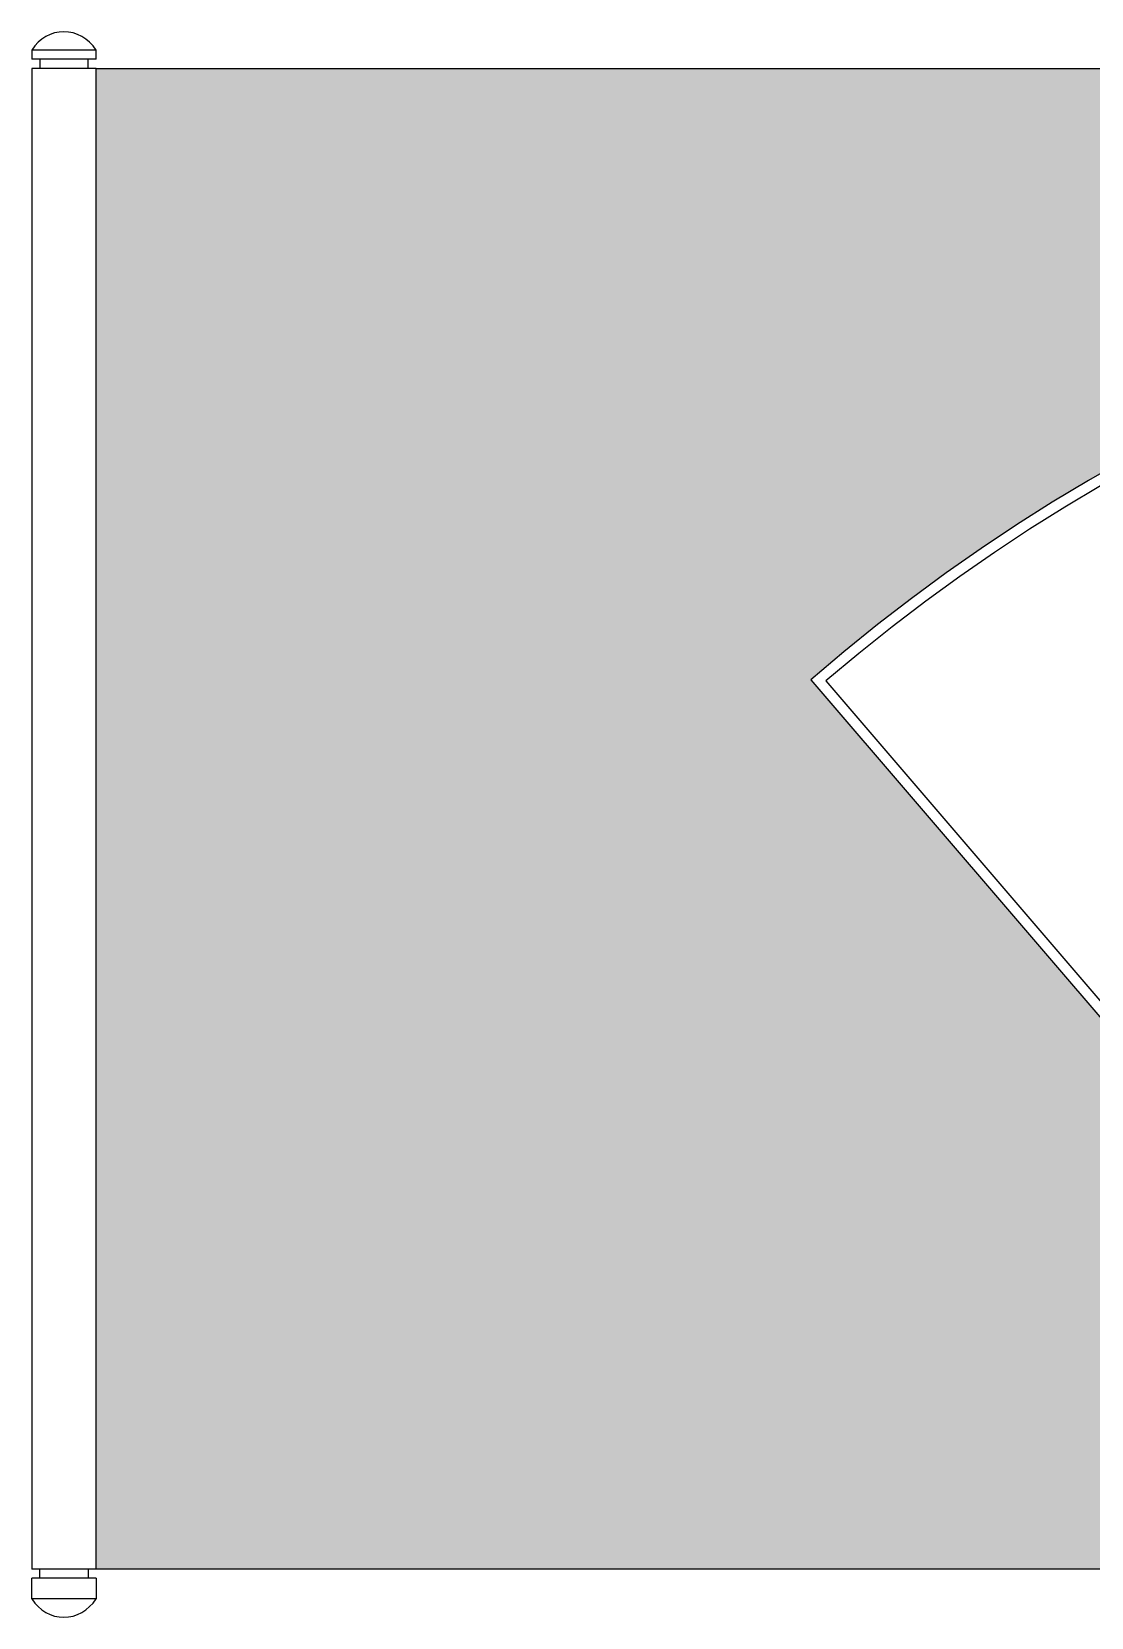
# Model space of a CAD drawing. Extents: x 421 to 2281, y 2772 to 3512.
# Drawn here: x 421 to 915, y 2772 to 3512 of the extents above; entities that cross this region are included whole.
import ezdxf

# ---------------------------------------------------------------- set-up
doc = ezdxf.new("R2010")
doc.units = 0
doc.header["$LTSCALE"] = 10
doc.header["$MEASUREMENT"] = 0
for name, color, linetype in [('4', 4, 'CONTINUOUS'), ('7', 7, 'CONTINUOUS'), ('BH', 3, 'CONTINUOUS')]:
    doc.layers.add(name, color=color, linetype=linetype)

msp = doc.modelspace()

# ---------------------------------------------------------------- hatches: boundary and pattern name
at = {"layer": 'BH'}
h = msp.add_hatch(dxfattribs=at)
h.set_pattern_fill('ESCHER', color=256, scale=50, style=0)
h.set_pattern_definition([(60, (-210, -315), (-60, -1e-08), [55, -5]), (180, (-210, -315), (30, -51.9615), [55, -5]), (300, (-210, -315), (60, -1e-08), [55, -5]), (60, (-205, -315), (-60, -1e-08), [10, -50]), (300, (-205, -315), (60, -1e-08), [10, -50]), (60, (-212.5, -310.67), (-60, -1e-08), [10, -50]), (180, (-212.5, -310.67), (30, -51.9615), [10, -50]), (300, (-212.5, -319.33), (60, -1e-08), [10, -50]), (180, (-212.5, -319.33), (30, -51.9615), [10, -50]), (60, (-230, -315), (-60, -1e-08), [10, -50]), (300, (-230, -315), (60, -1e-08), [10, -50]), (60, (-200, -332.32), (-60, -1e-08), [10, -50]), (180, (-200, -332.32), (30, -51.9615), [10, -50]), (300, (-200, -297.68), (60, -1e-08), [10, -50]), (180, (-200, -297.68), (30, -51.9615), [10, -50]), (0, (-200, -306.34), (-30, 51.9615), [35, -25]), (0, (-200, -323.66), (-30, 51.9615), [35, -25]), (120, (-207.5, -302.01), (-60, 1e-08), [35, -25]), (120, (-222.5, -310.67), (-60, 1e-08), [35, -25]), (240, (-222.5, -319.33), (30, -51.9615), [35, -25]), (240, (-207.5, -327.99), (30, -51.9615), [35, -25])])
edge = h.paths.add_edge_path(flags=16)
edge.add_arc((1353.99, 2552), 409.87, 48.69816, 131.30184, ccw=False)
edge.add_line((1624.51, 2859.91), (1923.9, 3209.17))
edge.add_arc((1353.99, 2552), 869.87, 49.06779, 130.93221)
edge.add_line((784.09, 3209.17), (1083.47, 2859.91))
h.paths.add_polyline_path([(2250.79, 3494.38), (2250.79, 2794.38), (450.79, 2794.38), (450.79, 3494.38)])

# ---------------------------------------------------------------- linework, layer by layer
at = {"layer": '4'}
msp.add_lwpolyline([(2250.79, 3494.38), (2250.79, 2794.38), (450.79, 2794.38), (450.79, 3494.38)], close=True, dxfattribs=at)
at = {"layer": '7'}
for p, q in [((450.79, 3502.95), (420.79, 3502.95)), ((420.79, 3502.95), (420.79, 3498.66)), ((450.79, 3498.66), (420.79, 3498.66)), ((424.54, 3498.66), (424.54, 3494.38)), ((447.04, 3494.38), (447.04, 3498.66)), ((450.79, 3498.66), (450.79, 3502.95)), ((420.79, 3494.38), (420.79, 2794.38)), ((450.79, 3494.38), (420.79, 3494.38)), ((450.79, 2794.38), (450.79, 3494.38)), ((450.79, 2794.38), (420.79, 2794.38)), ((420.79, 2780.45), (420.79, 2790.09)), ((450.79, 2790.09), (420.79, 2790.09)), ((424.54, 2790.09), (424.54, 2794.38)), ((447.04, 2794.38), (447.04, 2790.09)), ((450.79, 2790.09), (450.79, 2780.45)), ((450.79, 2780.45), (420.79, 2780.45))]:
    msp.add_line(p, q, dxfattribs=at)
for points in [[(1083.47, 2859.91, -0.37689), (1624.51, 2859.91), (1923.9, 3209.17, 0.373211), (784.09, 3209.17)], [(1083.99, 2866.98, -0.36994), (1623.99, 2866.98), (1916.86, 3208.64, 0.36994), (791.13, 3208.64)]]:
    msp.add_lwpolyline(points, format="xyb", close=True, dxfattribs=at)
for centre, start_param, end_param in [((435.79, 3490.09), -0.927295, 0.927295), ((435.79, 2793.31), 2.214297, 4.068888)]:
    msp.add_ellipse(centre, major_axis=(0, 21.43), ratio=0.875, start_param=start_param, end_param=end_param, dxfattribs=at)

doc.saveas('drawing.dxf')
